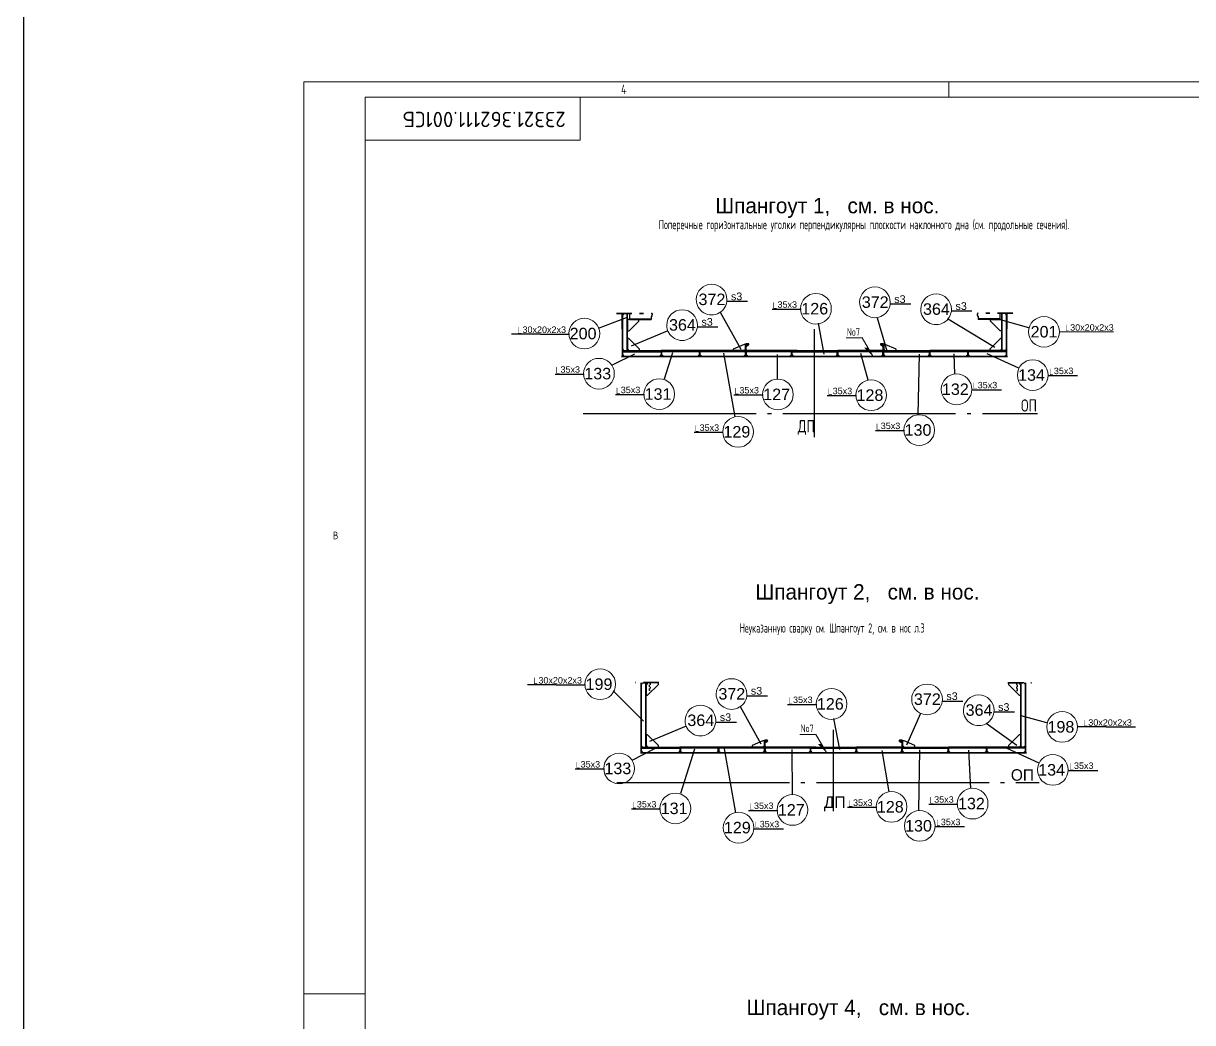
# Model space of a CAD drawing. Header units: millimetres. Extents: x 149544 to 197467, y -3118 to 25363.
# Drawn here: x 149544 to 157159, y 3337 to 9845 of the extents above; entities that cross this region are included whole.
import ezdxf

# ---------------------------------------------------------------- set-up
doc = ezdxf.new("R2010")
doc.units = ezdxf.units.MM
doc.header["$MEASUREMENT"] = 0
for name, pattern in [('DASH2', [1300, 1125, -75, 25, -75]), ('DASH5', [225, 100, -50, 25, -50]), ('DASH6', [25, 12.5, -12.5]), ('K5LT32768', [0]), ('K5LT32769', [0])]:
    doc.linetypes.add(name, pattern=pattern)
doc.layers.add('pen_7', color=1, linetype='Continuous')
doc.styles.add('KTEXTSTYLE', font='GOST_AU.SHX', dxfattribs={"width": 0.96, "height": 5})
doc.styles.add('style5', font='arial.ttf', dxfattribs={"height": 3})

msp = doc.modelspace()

# ---------------------------------------------------------------- hatches: boundary and pattern name
at = {"linetype": 'Continuous'}
for points in [[(154247, 7678.7), (154252, 7678.7), (154252, 7740.2), (154252.3, 7741.6), (154253, 7742.8), (154254, 7743.7), (154267, 7751.2), (154268.3, 7752.4), (154269, 7754), (154268.9, 7755.7), (154268.1, 7757.2), (154266.7, 7758.3), (154265, 7758.7), (154251, 7758.7), (154249.5, 7758.4), (154248.2, 7757.5), (154247.3, 7756.2), (154247, 7754.7)], [(155147, 7678.7), (155142, 7678.7), (155142, 7740.2), (155141.8, 7741.6), (155141.1, 7742.8), (155140, 7743.7), (155127, 7751.2), (155125.8, 7752.4), (155125.1, 7754), (155125.2, 7755.7), (155126, 7757.2), (155127.4, 7758.3), (155129, 7758.7), (155143, 7758.7), (155144.6, 7758.4), (155145.9, 7757.5), (155146.7, 7756.2), (155147, 7754.7)], [(154369.3, 5096.4), (154374.3, 5096.4), (154374.3, 5158), (154374.6, 5159.4), (154375.3, 5160.6), (154376.3, 5161.5), (154389.3, 5169), (154390.6, 5170.1), (154391.3, 5171.7), (154391.2, 5173.5), (154390.4, 5175), (154389, 5176.1), (154387.3, 5176.4), (154373.3, 5176.4), (154371.8, 5176.1), (154370.5, 5175.3), (154369.6, 5174), (154369.3, 5172.4)], [(155269.3, 5096.4), (155264.3, 5096.4), (155264.3, 5158), (155264.1, 5159.4), (155263.4, 5160.6), (155262.3, 5161.5), (155249.3, 5169), (155248.1, 5170.1), (155247.4, 5171.7), (155247.5, 5173.5), (155248.3, 5175), (155249.6, 5176.1), (155251.3, 5176.4), (155265.3, 5176.4), (155266.9, 5176.1), (155268.2, 5175.3), (155269, 5174), (155269.3, 5172.4)]]:
    msp.add_hatch(color=0, dxfattribs=at).paths.add_polyline_path(points)
for points in [[(155042.2, 7734.6), (155019.6, 7732.4), (155075.2, 7678.7)], [(154740.7, 5152.3), (154718.1, 5150.2), (154773.6, 5096.4)]]:
    msp.add_hatch(color=0).paths.add_polyline_path(points)

# ---------------------------------------------------------------- linework, layer by layer
at = {"color": 7, "linetype": 'K5LT32768', "lineweight": 18}
for p, q in [((168190.4, 9465.2), (151370.4, 9465.2)), ((151370.4, 9465.2), (151370.4, -2414.8)), ((155570.4, 9465.2), (155570.4, 9365.2)), ((151370.4, 3525.2), (151770.4, 3525.2))]:
    msp.add_line(p, q, dxfattribs=at)
at = {"color": 1, "linetype": 'K5LT32769', "lineweight": 18, "true_color": 0xff0000}
for p, q in [((168090.4, 9365.2), (151770.4, 9365.2)), ((151770.4, 9365.2), (151770.4, -2314.8)), ((153170.4, 9365.2), (153170.4, 9085.2)), ((153170.4, 9085.2), (151770.4, 9085.2))]:
    msp.add_line(p, q, dxfattribs=at)
at = {"color": 7}
for p, q in [((154127.5, 8035.6), (154259.5, 8035.6)), ((155191.1, 8017.6), (155323, 8017.6)), ((153290.1, 7860.7), (153471.1, 7930.6)), ((154081.3, 7964.7), (154216.3, 7722.8)), ((155105, 7928.5), (155166.1, 7713.5)), ((155561.8, 7922.3), (155870.4, 7735.4)), ((155589.8, 7972.2), (155721.7, 7972.2)), ((153741.5, 7843.7), (153502.5, 7742.9)), ((153935.4, 7869.3), (154067.3, 7869.3)), ((154718.8, 7892.3), (154757, 7690)), ((156091.9, 7862.6), (155923.3, 7909.1)), ((152910.9, 7821.8), (152722.6, 7821.8)), ((156643, 7835.1), (156289.6, 7836.4)), ((153376.9, 7618.5), (153525.2, 7693.2)), ((153719.8, 7529.7), (153772.6, 7701.5)), ((154180.1, 7282.5), (154106, 7697.7)), ((155044.5, 7521.7), (154996.9, 7694.7)), ((155371.8, 7296.1), (155379.6, 7691.8)), ((155610.2, 7561.1), (155604.8, 7693.2)), ((155817.4, 7696), (156025.6, 7600.8)), ((154452.5, 7689.4), (154452.7, 7529.8)), ((153014.5, 5538), (152826.2, 5538)), ((153384.4, 5498.9), (153582.2, 5301.2)), ((154257.1, 5466.5), (154389.1, 5466.5)), ((155530.4, 5431.6), (155662.4, 5431.6)), ((154210.9, 5395.6), (154345.9, 5153.7)), ((155386.5, 5351.4), (155295.7, 5144.4)), ((155867.3, 5360.6), (155999.3, 5360.6)), ((156209.9, 5289.2), (156041.3, 5335.7)), ((153861.1, 5268.5), (153622.1, 5167.7)), ((154055, 5294.1), (154187, 5294.1)), ((154820.2, 5318.1), (154858.4, 5115.8)), ((155814.1, 5288), (156013.7, 5145)), ((156595.9, 5263.1), (156407.5, 5263.1)), ((153507.9, 5047.1), (153656.2, 5121.8)), ((153824.6, 4831.2), (153916.4, 5120.7)), ((154183.2, 4704.4), (154109, 5119.6)), ((154547.3, 5116.7), (154549.8, 4824.5)), ((155134.6, 5109.1), (155180, 4839.6)), ((155374.8, 4718.1), (155382.6, 5113.7)), ((155715, 4862.6), (155700.5, 5111.1)), ((155948.4, 5124.6), (156156.7, 5029.4))]:
    msp.add_line(p, q, dxfattribs=at)
at = {"color": 0, "linetype": 'DASH5'}
for p, q in [((153407, 7958), (153633.9, 7958)), ((153407, 7955), (153635.9, 7955)), ((155987, 7955), (155758.1, 7955)), ((155987, 7958), (155760.2, 7958)), ((153683.1, 5553.2), (153529.3, 5553.2)), ((153683.1, 5550.2), (153529.3, 5550.2)), ((155955.5, 5553.2), (156109.3, 5553.2)), ((155955.5, 5550.2), (156109.3, 5550.2))]:
    msp.add_line(p, q, dxfattribs=at)
at = {"color": 0, "linetype": 'Continuous'}
for p, q in [((153444, 7855), (153444, 7955)), ((153447, 7855), (153447, 7955)), ((153454, 7955), (153477, 7955)), ((153475, 7712.7), (153475, 7956.2)), ((153477, 7713.8), (153477, 7955)), ((153490.9, 7955), (153490.9, 7917.5)), ((153490.9, 7920), (153632.3, 7920)), ((155903.1, 7920), (155761.7, 7920)), ((155903.1, 7955), (155903.1, 7917.5)), ((155940, 7955), (155917, 7955)), ((155917, 7713.8), (155917, 7955)), ((155919, 7712.7), (155919, 7956.2)), ((155947, 7855), (155947, 7955)), ((155950, 7855), (155950, 7955)), ((153445, 7675.1), (153445, 7855)), ((153447, 7675.1), (153447, 7855)), ((153490.9, 7917.5), (153632.8, 7917.5)), ((155903.1, 7917.5), (155761.3, 7917.5)), ((155947, 7675.1), (155947, 7855)), ((155949, 7675.1), (155949, 7855)), ((153447, 7685.7), (153447, 7713.7)), ((153447, 7713.7), (153697, 7713.7)), ((153447, 7688.3), (153447, 7713.5)), ((153447, 7706.7), (153697, 7706.7)), ((153454, 7713.8), (153477, 7713.8)), ((153697, 7713.7), (153697, 7685.7)), ((153700, 7713.7), (153700, 7685.7)), ((153947, 7713.7), (153700, 7713.7)), ((153947, 7706.7), (153700, 7706.7)), ((153947, 7685.7), (153947, 7713.7)), ((153950, 7713.7), (153950, 7685.7)), ((154247, 7713.7), (153950, 7713.7)), ((154247, 7706.7), (153950, 7706.7)), ((154247, 7685.7), (154247, 7713.7)), ((154252, 7713.7), (154252, 7685.7)), ((154547, 7713.7), (154252, 7713.7)), ((154547, 7706.7), (154252, 7706.7)), ((154547, 7685.7), (154547, 7713.7)), ((154550, 7685.7), (154550, 7713.7)), ((154550, 7713.7), (154844, 7713.7)), ((154550, 7706.7), (154844, 7706.7)), ((154844, 7713.7), (154844, 7685.7)), ((154847, 7713.7), (154847, 7685.7)), ((155142, 7713.7), (154847, 7713.7)), ((155142, 7706.7), (154847, 7706.7)), ((155142, 7685.7), (155142, 7713.7)), ((155147, 7685.7), (155147, 7713.7)), ((155147, 7713.7), (155444, 7713.7)), ((155147, 7706.7), (155444, 7706.7)), ((155444, 7713.7), (155444, 7685.7)), ((155447, 7713.7), (155447, 7685.7)), ((155694, 7713.7), (155447, 7713.7)), ((155694, 7706.7), (155447, 7706.7)), ((155694, 7685.7), (155694, 7713.7)), ((155697, 7713.7), (155697, 7685.7)), ((155947, 7713.7), (155697, 7713.7)), ((155947, 7706.7), (155697, 7706.7)), ((155940, 7713.8), (155917, 7713.8)), ((155947, 7685.7), (155947, 7713.7)), ((155947, 7688.3), (155947, 7713.5)), ((153440, 7678.7), (155954, 7678.7)), ((153440, 7675.7), (155954, 7675.7)), ((153566.3, 5450.2), (153566.3, 5550.2)), ((153569.3, 5450.2), (153569.3, 5550.2)), ((153576.3, 5550.2), (153599.3, 5550.2)), ((153597.3, 5130.3), (153597.3, 5551.4)), ((153599.3, 5131.4), (153599.3, 5550.2)), ((156062.3, 5550.2), (156039.3, 5550.2)), ((156039.3, 5131.4), (156039.3, 5550.2)), ((156041.3, 5130.3), (156041.3, 5551.4)), ((156069.3, 5450.2), (156069.3, 5550.2)), ((156072.3, 5450.2), (156072.3, 5550.2)), ((153567.3, 5092.4), (153567.3, 5450.2)), ((153569.3, 5092.4), (153569.3, 5450.2)), ((156069.3, 5092.4), (156069.3, 5450.2)), ((156071.3, 5092.4), (156071.3, 5450.2)), ((153569.3, 5103.4), (153569.3, 5131.4)), ((153569.3, 5131.4), (153819.3, 5131.4)), ((153569.3, 5106.1), (153569.3, 5131.3)), ((153569.3, 5124.4), (153819.3, 5124.4)), ((153576.3, 5131.4), (153599.3, 5131.4)), ((153819.3, 5131.4), (153819.3, 5103.4)), ((153822.3, 5131.4), (153822.3, 5103.4)), ((154069.3, 5131.4), (153822.3, 5131.4)), ((154069.3, 5124.4), (153822.3, 5124.4)), ((154069.3, 5103.4), (154069.3, 5131.4)), ((154072.3, 5131.4), (154072.3, 5103.4)), ((154369.3, 5131.4), (154072.3, 5131.4)), ((154369.3, 5124.4), (154072.3, 5124.4)), ((154369.3, 5103.4), (154369.3, 5131.4)), ((154374.3, 5131.4), (154374.3, 5103.4)), ((154669.3, 5131.4), (154374.3, 5131.4)), ((154669.3, 5124.4), (154374.3, 5124.4)), ((154669.3, 5103.4), (154669.3, 5131.4)), ((154672.3, 5103.4), (154672.3, 5131.4)), ((154672.3, 5131.4), (154966.3, 5131.4)), ((154672.3, 5124.4), (154966.3, 5124.4)), ((154966.3, 5131.4), (154966.3, 5103.4)), ((154969.3, 5131.4), (154969.3, 5103.4)), ((155264.3, 5131.4), (154969.3, 5131.4)), ((155264.3, 5124.4), (154969.3, 5124.4)), ((155264.3, 5103.4), (155264.3, 5131.4)), ((155269.3, 5103.4), (155269.3, 5131.4)), ((155269.3, 5131.4), (155566.3, 5131.4)), ((155269.3, 5124.4), (155566.3, 5124.4)), ((155566.3, 5131.4), (155566.3, 5103.4)), ((155569.3, 5131.4), (155569.3, 5103.4)), ((155816.3, 5131.4), (155569.3, 5131.4)), ((155816.3, 5124.4), (155569.3, 5124.4)), ((155816.3, 5103.4), (155816.3, 5131.4)), ((155819.3, 5131.4), (155819.3, 5103.4)), ((156069.3, 5131.4), (155819.3, 5131.4)), ((156069.3, 5124.4), (155819.3, 5124.4)), ((156062.3, 5131.4), (156039.3, 5131.4)), ((156069.3, 5103.4), (156069.3, 5131.4)), ((156069.3, 5106.1), (156069.3, 5131.3)), ((153562.3, 5096.4), (156076.3, 5096.4)), ((153562.3, 5093.4), (156076.3, 5093.4))]:
    msp.add_line(p, q, dxfattribs=at)
for p, q in [((154419.6, 7983.8), (154609.6, 7983.8)), ((152910.9, 7821.8), (153100.9, 7821.8)), ((153006.3, 7560.9), (153196.3, 7560.9)), ((156219.5, 7551.7), (156409.5, 7551.7)), ((153398.9, 7427.7), (153588.9, 7427.7)), ((154171.6, 7425.6), (154361.6, 7425.6)), ((154779.1, 7420.7), (154969.1, 7420.7)), ((155723.4, 7459.1), (155913.5, 7459.1)), ((153912.2, 7182), (154102.2, 7182)), ((155092.2, 7193.7), (155282.2, 7193.7)), ((153014.5, 5538), (153204.6, 5538)), ((154520.9, 5409.6), (154711, 5409.6)), ((156595.9, 5263.1), (156785.9, 5263.1)), ((153137.3, 4989.5), (153327.3, 4989.5)), ((156350.6, 4980.2), (156540.6, 4980.2)), ((153503.7, 4729.2), (153693.7, 4729.2)), ((154911.6, 4739.5), (155101.7, 4739.5)), ((155440, 4760.6), (155630, 4760.6)), ((154266.4, 4719.4), (154456.4, 4719.4)), ((154303.6, 4600.1), (154493.6, 4600.1)), ((155483.6, 4613.7), (155673.6, 4613.7))]:
    msp.add_line(p, q)
at = {"color": 0, "linetype": 'DASH2'}
for p, q in [((154697, 7150.4), (154697, 7854.1)), ((153190.1, 7305), (156148.1, 7305)), ((154819.3, 4745.7), (154819.3, 5245.1)), ((153407.9, 4900.2), (156159.4, 4900.2))]:
    msp.add_line(p, q, dxfattribs=at)
at = {"color": 0, "linetype": 'K5LT32768', "lineweight": 18}
for p, q in [((155006.1, 7796.9), (154902.4, 7796.9)), ((155006.1, 7796.9), (155075.2, 7678.7)), ((154704.5, 5214.7), (154600.9, 5214.7)), ((154704.5, 5214.7), (154773.6, 5096.4))]:
    msp.add_line(p, q, dxfattribs=at)
at = {"color": 2}
msp.add_lwpolyline([(149543.6, -3117.8), (187950.5, -3117.8), (187950.5, 23758.3), (149543.6, 23758.3)], close=True, dxfattribs=at)
at = {"const_width": 3}
for points in [[(154430.2, 8029), (154430.2, 7989.7), (154449.9, 7989.7)], [(152767.6, 7867.5), (152767.6, 7828.2), (152787.3, 7828.2)], [(156334.6, 7882.1), (156334.6, 7842.9), (156354.3, 7842.9)], [(153016.9, 7606.2), (153016.9, 7566.9), (153036.6, 7566.9)], [(156230.2, 7596.9), (156230.2, 7557.6), (156249.8, 7557.6)], [(153409.6, 7473), (153409.6, 7433.7), (153429.2, 7433.7)], [(154182.2, 7470.9), (154182.2, 7431.6), (154201.9, 7431.6)], [(154789.7, 7466), (154789.7, 7426.7), (154809.4, 7426.7)], [(155734.1, 7504.3), (155734.1, 7465.1), (155753.7, 7465.1)], [(155102.8, 7239), (155102.8, 7199.7), (155122.5, 7199.7)], [(153922.8, 7227.3), (153922.8, 7188), (153942.5, 7188)], [(152871.3, 5583.7), (152871.3, 5544.4), (152890.9, 5544.4)], [(154531.6, 5454.9), (154531.6, 5415.6), (154551.3, 5415.6)], [(156452.6, 5308.8), (156452.6, 5269.5), (156472.3, 5269.5)], [(153148, 5034.7), (153148, 4995.5), (153167.6, 4995.5)], [(156361.2, 5025.5), (156361.2, 4986.2), (156380.9, 4986.2)], [(155450.6, 4805.9), (155450.6, 4766.6), (155470.3, 4766.6)], [(153514.4, 4774.5), (153514.4, 4735.2), (153534, 4735.2)], [(154277, 4764.7), (154277, 4725.4), (154296.7, 4725.4)], [(154922.3, 4784.8), (154922.3, 4745.5), (154942, 4745.5)], [(154314.3, 4645.3), (154314.3, 4606.1), (154333.9, 4606.1)], [(155494.2, 4659), (155494.2, 4619.7), (155513.9, 4619.7)]]:
    msp.add_lwpolyline(points, dxfattribs=at)
at = {"color": 0, "linetype": 'Continuous'}
for points in [[(153489.5, 7842.5), (153552, 7905), (153552, 7917.5), (153477, 7917.5), (153477, 7842.5), (153489.5, 7842.5)], [(155904.5, 7842.5), (155842, 7905), (155842, 7917.5), (155917, 7917.5), (155917, 7842.5), (155904.5, 7842.5)], [(153557, 7713.6), (153557, 7723.6), (153487, 7793.6), (153477, 7793.6), (153477, 7723.6), (153487, 7713.6), (153557, 7713.6)], [(155837, 7723.6), (155837, 7713.6), (155907, 7713.6), (155917, 7723.6), (155917, 7793.6), (155907, 7793.6), (155837, 7723.6)], [(153697, 7678.7), (153700, 7678.7), (153700, 7710.7), (153732, 7710.7), (153732, 7713.7), (153697, 7713.7), (153697, 7678.7)], [(153947, 7678.7), (153950, 7678.7), (153950, 7710.7), (153982, 7710.7), (153982, 7713.7), (153947, 7713.7), (153947, 7678.7)], [(154247, 7723.7), (154247, 7753.7), (154237, 7753.7), (154167, 7723.7), (154167, 7713.7), (154237, 7713.7), (154247, 7723.7)], [(154547, 7678.7), (154550, 7678.7), (154550, 7710.7), (154582, 7710.7), (154582, 7713.7), (154547, 7713.7), (154547, 7678.7)], [(154847, 7678.7), (154844, 7678.7), (154844, 7710.7), (154812, 7710.7), (154812, 7713.7), (154847, 7713.7), (154847, 7678.7)], [(155157, 7753.7), (155147, 7753.7), (155147, 7723.7), (155157, 7713.7), (155227, 7713.7), (155227, 7723.7), (155157, 7753.7)], [(155447, 7678.7), (155444, 7678.7), (155444, 7710.7), (155412, 7710.7), (155412, 7713.7), (155447, 7713.7), (155447, 7678.7)], [(155697, 7678.7), (155694, 7678.7), (155694, 7710.7), (155662, 7710.7), (155662, 7713.7), (155697, 7713.7), (155697, 7678.7)], [(153454, 7678.7), (153453.9, 7680), (153453.5, 7681.4), (153452.9, 7682.6), (153452, 7683.6), (153450.9, 7684.5), (153449.7, 7685.1), (153448.4, 7685.5), (153447, 7685.7)], [(153697, 7685.7), (153695.7, 7685.5), (153694.4, 7685.1), (153693.2, 7684.5), (153692.1, 7683.6), (153691.2, 7682.6), (153690.6, 7681.4), (153690.2, 7680), (153690, 7678.7)], [(153700, 7685.7), (153701.4, 7685.5), (153702.7, 7685.1), (153703.9, 7684.5), (153705, 7683.6), (153705.9, 7682.6), (153706.5, 7681.4), (153706.9, 7680), (153707, 7678.7)], [(153940, 7678.7), (153940.2, 7680), (153940.6, 7681.4), (153941.2, 7682.6), (153942.1, 7683.6), (153943.2, 7684.5), (153944.4, 7685.1), (153945.7, 7685.5), (153947, 7685.7)], [(153950, 7685.7), (153951.4, 7685.5), (153952.7, 7685.1), (153953.9, 7684.5), (153955, 7683.6), (153955.9, 7682.6), (153956.5, 7681.4), (153956.9, 7680), (153957, 7678.7)], [(154240, 7678.7), (154240.2, 7680), (154240.6, 7681.4), (154241.2, 7682.6), (154242.1, 7683.6), (154243.2, 7684.5), (154244.4, 7685.1), (154245.7, 7685.5), (154247, 7685.7)], [(154252, 7685.7), (154253.4, 7685.5), (154254.7, 7685.1), (154255.9, 7684.5), (154257, 7683.6), (154257.9, 7682.6), (154258.5, 7681.4), (154258.9, 7680), (154259, 7678.7)], [(154540, 7678.7), (154540.2, 7680), (154540.6, 7681.4), (154541.2, 7682.6), (154542.1, 7683.6), (154543.2, 7684.5), (154544.4, 7685.1), (154545.7, 7685.5), (154547, 7685.7)], [(154557, 7678.7), (154556.9, 7680), (154556.5, 7681.4), (154555.9, 7682.6), (154555, 7683.6), (154553.9, 7684.5), (154552.7, 7685.1), (154551.4, 7685.5), (154550, 7685.7)], [(154844, 7685.7), (154842.7, 7685.5), (154841.4, 7685.1), (154840.2, 7684.5), (154839.1, 7683.6), (154838.2, 7682.6), (154837.6, 7681.4), (154837.2, 7680), (154837, 7678.7)], [(154847, 7685.7), (154848.4, 7685.5), (154849.7, 7685.1), (154850.9, 7684.5), (154852, 7683.6), (154852.9, 7682.6), (154853.5, 7681.4), (154853.9, 7680), (154854, 7678.7)], [(155135, 7678.7), (155135.2, 7680), (155135.6, 7681.4), (155136.2, 7682.6), (155137.1, 7683.6), (155138.2, 7684.5), (155139.4, 7685.1), (155140.7, 7685.5), (155142, 7685.7)], [(155154, 7678.7), (155153.9, 7680), (155153.5, 7681.4), (155152.9, 7682.6), (155152, 7683.6), (155150.9, 7684.5), (155149.7, 7685.1), (155148.4, 7685.5), (155147, 7685.7)], [(155444, 7685.7), (155442.7, 7685.5), (155441.4, 7685.1), (155440.2, 7684.5), (155439.1, 7683.6), (155438.2, 7682.6), (155437.6, 7681.4), (155437.2, 7680), (155437, 7678.7)], [(155447, 7685.7), (155448.4, 7685.5), (155449.7, 7685.1), (155450.9, 7684.5), (155452, 7683.6), (155452.9, 7682.6), (155453.5, 7681.4), (155453.9, 7680), (155454, 7678.7)], [(155687, 7678.7), (155687.2, 7680), (155687.6, 7681.4), (155688.2, 7682.6), (155689.1, 7683.6), (155690.2, 7684.5), (155691.4, 7685.1), (155692.7, 7685.5), (155694, 7685.7)], [(155697, 7685.7), (155698.4, 7685.5), (155699.7, 7685.1), (155700.9, 7684.5), (155702, 7683.6), (155702.9, 7682.6), (155703.5, 7681.4), (155703.9, 7680), (155704, 7678.7)], [(155940, 7678.7), (155940.2, 7680), (155940.6, 7681.4), (155941.2, 7682.6), (155942.1, 7683.6), (155943.2, 7684.5), (155944.4, 7685.1), (155945.7, 7685.5), (155947, 7685.7)], [(153679.3, 5131.4), (153679.3, 5141.4), (153609.3, 5211.4), (153599.3, 5211.4), (153599.3, 5141.4), (153609.3, 5131.4), (153679.3, 5131.4)], [(155959.3, 5141.4), (155959.3, 5131.4), (156029.3, 5131.4), (156039.3, 5141.4), (156039.3, 5211.4), (156029.3, 5211.4), (155959.3, 5141.4)], [(153576.3, 5096.4), (153576.2, 5097.8), (153575.8, 5099.1), (153575.2, 5100.3), (153574.3, 5101.4), (153573.2, 5102.2), (153572, 5102.9), (153570.7, 5103.3), (153569.3, 5103.4)], [(153819.3, 5103.4), (153818, 5103.3), (153816.7, 5102.9), (153815.4, 5102.2), (153814.4, 5101.4), (153813.5, 5100.3), (153812.9, 5099.1), (153812.5, 5097.8), (153812.3, 5096.4)], [(153819.3, 5096.4), (153822.3, 5096.4), (153822.3, 5128.4), (153854.3, 5128.4), (153854.3, 5131.4), (153819.3, 5131.4), (153819.3, 5096.4)], [(153822.3, 5103.4), (153823.7, 5103.3), (153825, 5102.9), (153826.2, 5102.2), (153827.3, 5101.4), (153828.2, 5100.3), (153828.8, 5099.1), (153829.2, 5097.8), (153829.3, 5096.4)], [(154062.3, 5096.4), (154062.5, 5097.8), (154062.9, 5099.1), (154063.5, 5100.3), (154064.4, 5101.4), (154065.4, 5102.2), (154066.7, 5102.9), (154068, 5103.3), (154069.3, 5103.4)], [(154069.3, 5096.4), (154072.3, 5096.4), (154072.3, 5128.4), (154104.3, 5128.4), (154104.3, 5131.4), (154069.3, 5131.4), (154069.3, 5096.4)], [(154072.3, 5103.4), (154073.7, 5103.3), (154075, 5102.9), (154076.2, 5102.2), (154077.3, 5101.4), (154078.2, 5100.3), (154078.8, 5099.1), (154079.2, 5097.8), (154079.3, 5096.4)], [(154369.3, 5141.4), (154369.3, 5171.4), (154359.3, 5171.4), (154289.3, 5141.4), (154289.3, 5131.4), (154359.3, 5131.4), (154369.3, 5141.4)], [(154362.3, 5096.4), (154362.5, 5097.8), (154362.9, 5099.1), (154363.5, 5100.3), (154364.4, 5101.4), (154365.4, 5102.2), (154366.7, 5102.9), (154368, 5103.3), (154369.3, 5103.4)], [(154374.3, 5103.4), (154375.7, 5103.3), (154377, 5102.9), (154378.2, 5102.2), (154379.3, 5101.4), (154380.2, 5100.3), (154380.8, 5099.1), (154381.2, 5097.8), (154381.3, 5096.4)], [(154662.3, 5096.4), (154662.5, 5097.8), (154662.9, 5099.1), (154663.5, 5100.3), (154664.4, 5101.4), (154665.4, 5102.2), (154666.7, 5102.9), (154668, 5103.3), (154669.3, 5103.4)], [(154669.3, 5096.4), (154672.3, 5096.4), (154672.3, 5128.4), (154704.3, 5128.4), (154704.3, 5131.4), (154669.3, 5131.4), (154669.3, 5096.4)], [(154679.3, 5096.4), (154679.2, 5097.8), (154678.8, 5099.1), (154678.2, 5100.3), (154677.3, 5101.4), (154676.2, 5102.2), (154675, 5102.9), (154673.7, 5103.3), (154672.3, 5103.4)], [(154969.3, 5096.4), (154966.3, 5096.4), (154966.3, 5128.4), (154934.3, 5128.4), (154934.3, 5131.4), (154969.3, 5131.4), (154969.3, 5096.4)], [(154966.3, 5103.4), (154965, 5103.3), (154963.7, 5102.9), (154962.4, 5102.2), (154961.4, 5101.4), (154960.5, 5100.3), (154959.9, 5099.1), (154959.5, 5097.8), (154959.3, 5096.4)], [(154969.3, 5103.4), (154970.7, 5103.3), (154972, 5102.9), (154973.2, 5102.2), (154974.3, 5101.4), (154975.2, 5100.3), (154975.8, 5099.1), (154976.2, 5097.8), (154976.3, 5096.4)], [(155257.3, 5096.4), (155257.5, 5097.8), (155257.9, 5099.1), (155258.5, 5100.3), (155259.4, 5101.4), (155260.4, 5102.2), (155261.7, 5102.9), (155263, 5103.3), (155264.3, 5103.4)], [(155279.3, 5171.4), (155269.3, 5171.4), (155269.3, 5141.4), (155279.3, 5131.4), (155349.3, 5131.4), (155349.3, 5141.4), (155279.3, 5171.4)], [(155276.3, 5096.4), (155276.2, 5097.8), (155275.8, 5099.1), (155275.2, 5100.3), (155274.3, 5101.4), (155273.2, 5102.2), (155272, 5102.9), (155270.7, 5103.3), (155269.3, 5103.4)], [(155569.3, 5096.4), (155566.3, 5096.4), (155566.3, 5128.4), (155534.3, 5128.4), (155534.3, 5131.4), (155569.3, 5131.4), (155569.3, 5096.4)], [(155566.3, 5103.4), (155565, 5103.3), (155563.7, 5102.9), (155562.4, 5102.2), (155561.4, 5101.4), (155560.5, 5100.3), (155559.9, 5099.1), (155559.5, 5097.8), (155559.3, 5096.4)], [(155569.3, 5103.4), (155570.7, 5103.3), (155572, 5102.9), (155573.2, 5102.2), (155574.3, 5101.4), (155575.2, 5100.3), (155575.8, 5099.1), (155576.2, 5097.8), (155576.3, 5096.4)], [(155819.3, 5096.4), (155816.3, 5096.4), (155816.3, 5128.4), (155784.3, 5128.4), (155784.3, 5131.4), (155819.3, 5131.4), (155819.3, 5096.4)], [(155809.3, 5096.4), (155809.5, 5097.8), (155809.9, 5099.1), (155810.5, 5100.3), (155811.4, 5101.4), (155812.4, 5102.2), (155813.7, 5102.9), (155815, 5103.3), (155816.3, 5103.4)], [(155819.3, 5103.4), (155820.7, 5103.3), (155822, 5102.9), (155823.2, 5102.2), (155824.3, 5101.4), (155825.2, 5100.3), (155825.8, 5099.1), (155826.2, 5097.8), (155826.3, 5096.4)], [(156062.3, 5096.4), (156062.5, 5097.8), (156062.9, 5099.1), (156063.5, 5100.3), (156064.4, 5101.4), (156065.4, 5102.2), (156066.7, 5102.9), (156068, 5103.3), (156069.3, 5103.4)]]:
    msp.add_lwpolyline(points, dxfattribs=at)
at = {"color": 0, "linetype": 'DASH5'}
for points in [[(153599.3, 5540.2), (153599.3, 5470.2), (153609.3, 5470.2)], [(153609.3, 5470.2), (153679.3, 5540.2), (153679.3, 5550.2)], [(155959.3, 5550.2), (155959.3, 5540.2), (156029.3, 5470.2)], [(156029.3, 5470.2), (156039.3, 5470.2), (156039.3, 5540.2)]]:
    msp.add_lwpolyline(points, dxfattribs=at)
at = {"color": 0, "linetype": 'DASH6'}
for points in [[(153621, 5550.2), (153626.3, 5550.2), (153626.3, 5500.2), (153621, 5500.2), (153621, 5550.2)], [(156017.7, 5550.2), (156012.4, 5550.2), (156012.4, 5500.2), (156017.7, 5500.2), (156017.7, 5550.2)]]:
    msp.add_lwpolyline(points, dxfattribs=at)
at = {"color": 0, "linetype": 'K5LT32768', "lineweight": 18}
for centre in [(154705.5, 7986.6), (153196.8, 7824.7), (156190.7, 7836.4), (153292.2, 7563.7), (156117.2, 7554.5), (155621.1, 7461.9), (153684.9, 7430.6), (154457.5, 7428.5), (155065, 7423.6), (154198.1, 7184.8), (155378.1, 7196.5), (153300.5, 5540.8), (154806.9, 5412.4), (156308.7, 5263.1), (153423.3, 4992.3), (156248.2, 4983.1), (153789.7, 4732.1), (154552.3, 4722.2), (155197.6, 4742.4), (155725.9, 4763.4), (154201.2, 4606.8), (155381.2, 4618.5)]:
    msp.add_circle(centre, 100, dxfattribs=at)
for centre, start, end in [((154025.9, 8046.4), 0, 179.99998), ((155089.4, 8028.5), 0, 179.99998), ((155488.1, 7983), 0, 179.99998), ((154025.9, 8046.4), 179.99998, 0), ((155089.4, 8028.5), 179.99998, 0), ((153833.8, 7880.1), 0, 179.99998), ((155488.1, 7983), 179.99998, 0), ((153833.8, 7880.1), 179.99998, 0), ((154155.5, 5477.3), 0, 179.99998), ((155428.8, 5442.4), 0, 179.99998), ((154155.5, 5477.3), 179.99998, 0), ((155428.8, 5442.4), 179.99998, 0), ((155765.7, 5371.4), 0, 179.99998), ((153953.4, 5304.9), 0, 179.99998), ((155765.7, 5371.4), 179.99998, 0), ((153953.4, 5304.9), 179.99998, 0)]:
    msp.add_arc(centre, 100, start, end, dxfattribs=at)
at = {"color": 0, "linetype": 'Continuous'}
for centre, start, end in [((153447, 7955), 270, 360), ((155947, 7955), 180, 270), ((153447, 7713.8), 0, 90), ((155947, 7713.8), 90, 180), ((153569.3, 5550.2), 270, 360), ((156069.3, 5550.2), 180, 270), ((153569.3, 5131.4), 0, 90), ((156069.3, 5131.4), 90, 180)]:
    msp.add_arc(centre, 7, start, end, dxfattribs=at)
at = {"color": 0, "linetype": 'DASH5'}
for centre, start, end in [((153599.3, 5550.2), 270, 0), ((156039.3, 5550.2), 180, 270)]:
    msp.add_arc(centre, 10, start, end, dxfattribs=at)
at = {"color": 0}
for points in [[(153633.9, 7958), (153639, 7946.3), (153632.8, 7934.8), (153632.8, 7917.5)], [(155760.2, 7958), (155755.1, 7946.3), (155761.3, 7934.8), (155761.3, 7917.5)]]:
    msp.add_spline(points, degree=3, dxfattribs=at)
at = {"color": 0, "linetype": 'Continuous'}
for points, invisible_edges in [([(154247, 7754.7), (154268.9, 7755.7), (154247.3, 7756.2), (154247, 7754.7)], 11), ([(154247, 7754.7), (154269, 7754), (154268.9, 7755.7), (154247, 7754.7)], 13), ([(154253, 7742.8), (154254, 7743.7), (154247, 7754.7), (154253, 7742.8)], 14), ([(154252.3, 7741.6), (154253, 7742.8), (154247, 7754.7), (154252.3, 7741.6)], 14), ([(154252, 7740.2), (154252.3, 7741.6), (154247, 7754.7), (154252, 7740.2)], 14), ([(154247, 7678.7), (154252, 7740.2), (154247, 7754.7), (154247, 7678.7)], 11), ([(154247, 7678.7), (154252, 7678.7), (154252, 7740.2), (154247, 7678.7)], 12), ([(154247.3, 7756.2), (154268.1, 7757.2), (154248.2, 7757.5), (154247.3, 7756.2)], 11), ([(154247.3, 7756.2), (154268.9, 7755.7), (154268.1, 7757.2), (154247.3, 7756.2)], 13), ([(154248.2, 7757.5), (154266.7, 7758.3), (154249.5, 7758.4), (154248.2, 7757.5)], 11), ([(154248.2, 7757.5), (154268.1, 7757.2), (154266.7, 7758.3), (154248.2, 7757.5)], 13), ([(154265, 7758.7), (154251, 7758.7), (154249.5, 7758.4), (154265, 7758.7)], 12), ([(154265, 7758.7), (154249.5, 7758.4), (154266.7, 7758.3), (154265, 7758.7)], 11), ([(154254, 7743.7), (154268.3, 7752.4), (154269, 7754), (154254, 7743.7)], 13), ([(154254, 7743.7), (154267, 7751.2), (154268.3, 7752.4), (154254, 7743.7)], 12), ([(155147, 7754.7), (155125.2, 7755.7), (155125.1, 7754), (155147, 7754.7)], 13), ([(155147, 7754.7), (155125.1, 7754), (155125.8, 7752.4), (155147, 7754.7)], 13), ([(155146.7, 7756.2), (155126, 7757.2), (155125.2, 7755.7), (155146.7, 7756.2)], 13), ([(155146.7, 7756.2), (155125.2, 7755.7), (155147, 7754.7), (155146.7, 7756.2)], 11), ([(155147, 7754.7), (155125.8, 7752.4), (155127, 7751.2), (155147, 7754.7)], 13), ([(155145.9, 7757.5), (155127.4, 7758.3), (155126, 7757.2), (155145.9, 7757.5)], 13), ([(155145.9, 7757.5), (155126, 7757.2), (155146.7, 7756.2), (155145.9, 7757.5)], 11), ([(155147, 7754.7), (155127, 7751.2), (155140, 7743.7), (155147, 7754.7)], 13), ([(155144.6, 7758.4), (155129, 7758.7), (155127.4, 7758.3), (155144.6, 7758.4)], 13), ([(155144.6, 7758.4), (155127.4, 7758.3), (155145.9, 7757.5), (155144.6, 7758.4)], 11), ([(155144.6, 7758.4), (155143, 7758.7), (155129, 7758.7), (155144.6, 7758.4)], 12), ([(155147, 7754.7), (155140, 7743.7), (155141.1, 7742.8), (155147, 7754.7)], 13), ([(155147, 7754.7), (155141.1, 7742.8), (155141.8, 7741.6), (155147, 7754.7)], 13), ([(155147, 7754.7), (155141.8, 7741.6), (155142, 7740.2), (155147, 7754.7)], 13), ([(155147, 7754.7), (155142, 7740.2), (155147, 7678.7), (155147, 7754.7)], 11), ([(155147, 7678.7), (155142, 7740.2), (155142, 7678.7), (155147, 7678.7)], 9), ([(154369.3, 5172.4), (154391.2, 5173.5), (154369.6, 5174), (154369.3, 5172.4)], 11), ([(154369.3, 5172.4), (154391.3, 5171.7), (154391.2, 5173.5), (154369.3, 5172.4)], 13), ([(154375.3, 5160.6), (154376.3, 5161.5), (154369.3, 5172.4), (154375.3, 5160.6)], 14), ([(154374.6, 5159.4), (154375.3, 5160.6), (154369.3, 5172.4), (154374.6, 5159.4)], 14), ([(154374.3, 5158), (154374.6, 5159.4), (154369.3, 5172.4), (154374.3, 5158)], 14), ([(154369.3, 5096.4), (154374.3, 5158), (154369.3, 5172.4), (154369.3, 5096.4)], 11), ([(154369.3, 5096.4), (154374.3, 5096.4), (154374.3, 5158), (154369.3, 5096.4)], 12), ([(154369.6, 5174), (154390.4, 5175), (154370.5, 5175.3), (154369.6, 5174)], 11), ([(154369.6, 5174), (154391.2, 5173.5), (154390.4, 5175), (154369.6, 5174)], 13), ([(154370.5, 5175.3), (154389, 5176.1), (154371.8, 5176.1), (154370.5, 5175.3)], 11), ([(154370.5, 5175.3), (154390.4, 5175), (154389, 5176.1), (154370.5, 5175.3)], 13), ([(154387.3, 5176.4), (154373.3, 5176.4), (154371.8, 5176.1), (154387.3, 5176.4)], 12), ([(154387.3, 5176.4), (154371.8, 5176.1), (154389, 5176.1), (154387.3, 5176.4)], 11), ([(154376.3, 5161.5), (154390.6, 5170.1), (154391.3, 5171.7), (154376.3, 5161.5)], 13), ([(154376.3, 5161.5), (154389.3, 5169), (154390.6, 5170.1), (154376.3, 5161.5)], 12), ([(155269.3, 5172.4), (155247.5, 5173.5), (155247.4, 5171.7), (155269.3, 5172.4)], 13), ([(155269.3, 5172.4), (155247.4, 5171.7), (155248.1, 5170.1), (155269.3, 5172.4)], 13), ([(155269, 5174), (155248.3, 5175), (155247.5, 5173.5), (155269, 5174)], 13), ([(155269, 5174), (155247.5, 5173.5), (155269.3, 5172.4), (155269, 5174)], 11), ([(155269.3, 5172.4), (155248.1, 5170.1), (155249.3, 5169), (155269.3, 5172.4)], 13), ([(155268.2, 5175.3), (155249.6, 5176.1), (155248.3, 5175), (155268.2, 5175.3)], 13), ([(155268.2, 5175.3), (155248.3, 5175), (155269, 5174), (155268.2, 5175.3)], 11), ([(155269.3, 5172.4), (155249.3, 5169), (155262.3, 5161.5), (155269.3, 5172.4)], 13), ([(155266.9, 5176.1), (155251.3, 5176.4), (155249.6, 5176.1), (155266.9, 5176.1)], 13), ([(155266.9, 5176.1), (155249.6, 5176.1), (155268.2, 5175.3), (155266.9, 5176.1)], 11), ([(155266.9, 5176.1), (155265.3, 5176.4), (155251.3, 5176.4), (155266.9, 5176.1)], 12), ([(155269.3, 5172.4), (155262.3, 5161.5), (155263.4, 5160.6), (155269.3, 5172.4)], 13), ([(155269.3, 5172.4), (155263.4, 5160.6), (155264.1, 5159.4), (155269.3, 5172.4)], 13), ([(155269.3, 5172.4), (155264.1, 5159.4), (155264.3, 5158), (155269.3, 5172.4)], 13), ([(155269.3, 5172.4), (155264.3, 5158), (155269.3, 5096.4), (155269.3, 5172.4)], 11), ([(155269.3, 5096.4), (155264.3, 5158), (155264.3, 5096.4), (155269.3, 5096.4)], 9)]:
    msp.add_3dface(points, dxfattribs=dict(at, invisible_edges=invisible_edges))

# ---------------------------------------------------------------- texts
at = {"color": 0, "style": 'KTEXTSTYLE'}
for s, width, p in [('Поперечные горизонтальные уголки перпендикулярны плоскости наклонного дна (см. продольные сечения).', 0.665, (153681.6, 8504.9)), ('Неуказанную сварку см. Шпангоут 2, см. в нос л.3', 0.765, (154208.8, 5877.5))]:
    msp.add_text(s, height=60, dxfattribs=dict(at, width=width)).set_placement(p)
at = {"color": 7, "char_height": 2.5, "attachment_point": 1, "style": 'KTEXTSTYLE'}
for s, insert in [('\\H3.5;\\W0.965;\\Q15;\\Q0;\\H60.00;{\\c16711935;4}', (153436.5, 9445.7)), ('\\H3.5;\\W0.965;\\Q15;\\Q0;\\H50.00;{\\c16711935;B}', (151560.1, 6534.9))]:
    msp.add_mtext(s, dxfattribs=dict(at, insert=insert))
at = {"color": 7, "insert": (153075.4, 9169.5), "char_height": 2.5, "attachment_point": 1, "rotation": 180, "style": 'KTEXTSTYLE'}
msp.add_mtext('{\\H40x;\\W1.215;\\C6;23321.362111.001СБ}', dxfattribs=at)
at = {"color": 0, "char_height": 2.5, "attachment_point": 1, "style": 'KTEXTSTYLE'}
for s, insert in [('\\H3.5;\\W0.965;\\Q15;\\Q0;\\W0.765;\\H50.00;{\\c16711935;No7}', (154906.9, 7860.9)), ('\\H3.5;\\W0.965;\\Q15;\\Q0;\\H80.00;{\\c16711935;ОП}', (156041.1, 7396.6)), ('\\H3.5;\\W0.965;\\Q15;\\Q0;\\H80.00;{\\c16711935;ДП}', (154587.2, 7261.5)), ('\\H3.5;\\W0.965;\\Q15;\\Q0;\\W0.765;\\H50.00;{\\c16711935;No7}', (154605.4, 5278.7))]:
    msp.add_mtext(s, dxfattribs=dict(at, insert=insert))
at = {"layer": 'pen_7', "color": 0, "style": 'style5', "width": 0.965}
for s, height, p in [('Шпангоут ', 100, (154049.3, 8608.4)), ('1, ', 100, (154686, 8608.4)), ('см', 100, (154910.9, 8608.4)), ('в нос', 100, (155145.8, 8608.4)), ('. ', 100, (155070.9, 8608.4)), ('.', 100, (155471.7, 8608.4)), ('Шпангоут ', 100, (154310.5, 6092.8)), ('2, ', 100, (154947.2, 6092.8)), ('см', 100, (155172.1, 6092.8)), ('в нос', 100, (155407.1, 6092.8)), ('. ', 100, (155332.2, 6092.8)), ('.', 100, (155733, 6092.8)), ('ОП', 75, (155974.6, 4912.6)), ('ДП', 75, (154756.9, 4735.3)), ('Шпангоут ', 100, (154253, 3385.9)), ('4, ', 100, (154889.7, 3385.9)), ('см', 100, (155114.6, 3385.9)), ('в нос', 100, (155349.6, 3385.9)), ('. ', 100, (155274.7, 3385.9))]:
    msp.add_text(s, height=height, dxfattribs=at).set_placement(p)
at = {"layer": 'pen_7', "color": 2, "style": 'style5'}
for s, p in [('372', (153940.5, 8010.4)), ('126', (154610.2, 7949.6)), ('372', (155004, 7992.4)), ('364', (155402.7, 7947)), ('364', (153748.4, 7844.1)), ('200', (153101.5, 7787.7)), ('201', (156103.6, 7799.5)), ('133', (153196.9, 7526.8)), ('134', (156021.9, 7517.5)), ('131', (153589.6, 7393.6)), ('127', (154362.2, 7391.5)), ('128', (154969.7, 7386.6)), ('132', (155525.8, 7424.9)), ('130', (155282.8, 7159.6)), ('129', (154102.8, 7147.9)), ('199', (153205.2, 5503.8)), ('372', (154070.1, 5441.3)), ('126', (154711.6, 5375.5)), ('372', (155343.4, 5406.4)), ('364', (155680.3, 5335.4)), ('364', (153868, 5268.9)), ('198', (156213.4, 5226.1)), ('133', (153327.9, 4955.3)), ('134', (156152.9, 4946.1)), ('132', (155630.6, 4726.5)), ('131', (153694.4, 4695.1)), ('127', (154457, 4685.3)), ('128', (155102.3, 4705.4)), ('129', (154105.9, 4569.8)), ('130', (155285.9, 4581.5))]:
    msp.add_text(s, height=75, dxfattribs=at).set_placement(p)
at = {"layer": 'pen_7', "color": 0, "style": 'style5'}
for s, height, p in [('s3', 50, (154151.8, 8042.4)), ('s3', 50, (155215.4, 8024.5)), ('35х3', 42, (154454.9, 7993)), ('s3', 50, (155614.1, 7979.1)), ('s3', 50, (153959.7, 7876.1)), ('30х20х2х3', 42, (152794, 7829.3)), ('30х20х2х3', 42, (156361, 7843.9)), ('35х3', 42, (153041.5, 7570.1)), ('35х3', 42, (156254.8, 7560.9)), ('35х3', 42, (153434.2, 7436.9)), ('35х3', 42, (154206.9, 7434.9)), ('35х3', 42, (154814.3, 7430)), ('35х3', 42, (155758.7, 7468.3)), ('35х3', 42, (155127.4, 7202.9)), ('35х3', 42, (153947.5, 7191.2)), ('30х20х2х3', 42, (152897.7, 5545.4)), ('s3', 50, (154281.4, 5473.3)), ('s3', 50, (155554.8, 5438.4)), ('35х3', 42, (154556.2, 5418.8)), ('s3', 50, (155891.7, 5367.4)), ('s3', 50, (154079.3, 5301)), ('30х20х2х3', 42, (156479, 5270.6)), ('35х3', 42, (153172.6, 4998.7)), ('35х3', 42, (156385.8, 4989.5)), ('35х3', 42, (155475.2, 4769.8)), ('35х3', 42, (153539, 4738.4)), ('35х3', 42, (154301.6, 4728.6)), ('35х3', 42, (154946.9, 4748.8)), ('35х3', 42, (154338.9, 4609.3)), ('35х3', 42, (155518.8, 4622.9))]:
    msp.add_text(s, height=height, dxfattribs=at).set_placement(p)
at = {"layer": 'pen_7', "color": 6, "true_color": 0xff00ff, "style": 'style5', "width": 0.965}
msp.add_text('.', height=100, dxfattribs=at).set_placement((155675.5, 3385.9))

doc.saveas('drawing.dxf')
